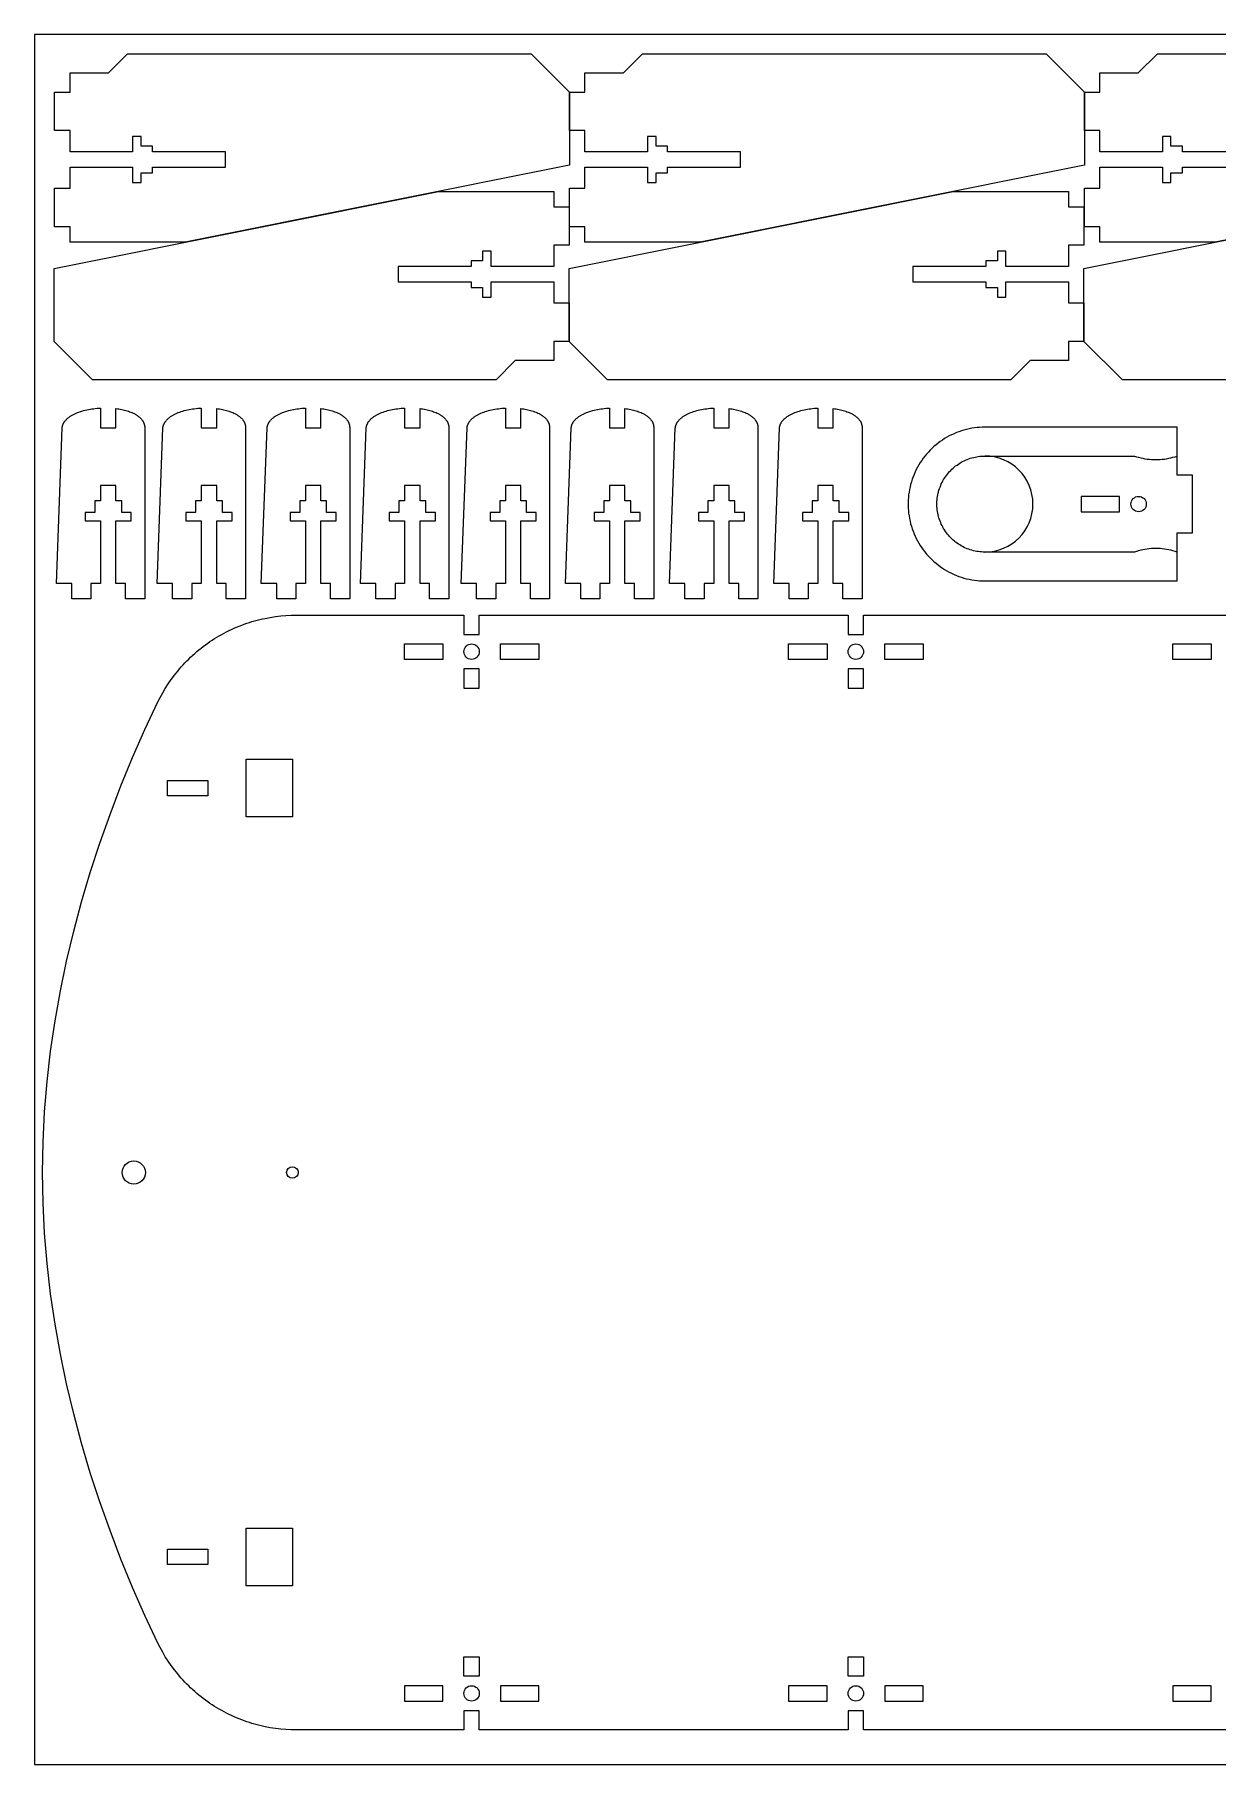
# Model space of a CAD drawing. Header units: millimetres. Extents: x 669 to 1269, y -19 to 431.
# Drawn here: x 668.8 to 976.6, y -19.5 to 430.5 of the extents above; entities that cross this region are included whole.
import ezdxf

# ---------------------------------------------------------------- set-up
doc = ezdxf.new("R2010")
doc.units = ezdxf.units.MM
doc.header["$MEASUREMENT"] = 0
doc.layers.add('curve', color=7, linetype='Continuous')

msp = doc.modelspace()

# ---------------------------------------------------------------- linework, layer by layer
at = {"layer": 'curve'}
for points in [[(668.83, -19.49), (1268.83, -19.49), (1268.83, 430.51), (668.83, 430.51), (668.83, -19.49)], [(678.05, 396.02), (694.35, 396.02), (694.35, 392.02), (696.55, 392.02), (696.55, 394.52), (699.55, 394.52), (699.55, 396.02), (718.55, 396.02), (718.55, 400.02), (699.55, 400.02), (699.55, 401.52), (696.55, 401.52), (696.55, 404.02), (694.35, 404.02), (694.35, 400.02), (678.05, 400.02), (678.05, 405.52), (674.05, 405.52), (674.05, 415.52), (678.05, 415.52), (678.05, 420.52), (688.05, 420.52), (693.05, 425.52), (798.05, 425.52), (808.05, 415.52), (808.05, 396.52), (708.05, 376.52), (678.05, 376.52), (678.05, 380.52), (674.05, 380.52), (674.05, 390.52), (678.05, 390.52), (678.05, 396.02)], [(812.05, 396.02), (828.35, 396.02), (828.35, 392.02), (830.55, 392.02), (830.55, 394.52), (833.55, 394.52), (833.55, 396.02), (852.55, 396.02), (852.55, 400.02), (833.55, 400.02), (833.55, 401.52), (830.55, 401.52), (830.55, 404.02), (828.35, 404.02), (828.35, 400.02), (812.05, 400.02), (812.05, 405.52), (808.05, 405.52), (808.05, 415.52), (812.05, 415.52), (812.05, 420.52), (822.05, 420.52), (827.05, 425.52), (932.05, 425.52), (942.05, 415.52), (942.05, 396.52), (842.05, 376.52), (812.05, 376.52), (812.05, 380.52), (808.05, 380.52), (808.05, 390.52), (812.05, 390.52), (812.05, 396.02)], [(986.55, 400.02), (967.55, 400.02), (967.55, 401.52), (964.55, 401.52), (964.55, 404.02), (962.35, 404.02), (962.35, 400.02), (946.05, 400.02), (946.05, 405.52), (942.05, 405.52), (942.05, 415.52), (946.05, 415.52), (946.05, 420.52), (956.05, 420.52), (961.05, 425.52), (1066.05, 425.52)], [(1076.05, 396.52), (976.05, 376.52), (946.05, 376.52), (946.05, 380.52), (942.05, 380.52), (942.05, 390.52), (946.05, 390.52), (946.05, 396.02)], [(946.05, 396.02), (962.35, 396.02), (962.35, 392.02), (964.55, 392.02), (964.55, 394.52), (967.55, 394.52), (967.55, 396.02), (986.55, 396.02)], [(803.91, 370.19), (787.61, 370.19), (787.61, 374.19), (785.41, 374.19), (785.41, 371.69), (782.41, 371.69), (782.41, 370.19), (763.41, 370.19), (763.41, 366.19), (782.41, 366.19), (782.41, 364.69), (785.41, 364.69), (785.41, 362.19), (787.61, 362.19), (787.61, 366.19), (803.91, 366.19), (803.91, 360.69), (807.91, 360.69), (807.91, 350.69), (803.91, 350.69), (803.91, 345.69), (793.91, 345.69), (788.91, 340.69), (683.91, 340.69), (673.91, 350.69), (673.91, 369.69), (773.91, 389.69), (803.91, 389.69), (803.91, 385.69), (807.91, 385.69), (807.91, 375.69), (803.91, 375.69), (803.91, 370.19)], [(937.91, 370.19), (921.61, 370.19), (921.61, 374.19), (919.41, 374.19), (919.41, 371.69), (916.41, 371.69), (916.41, 370.19), (897.41, 370.19), (897.41, 366.19), (916.41, 366.19), (916.41, 364.69), (919.41, 364.69), (919.41, 362.19), (921.61, 362.19), (921.61, 366.19), (937.91, 366.19), (937.91, 360.69), (941.91, 360.69), (941.91, 350.69), (937.91, 350.69), (937.91, 345.69), (927.91, 345.69), (922.91, 340.69), (817.91, 340.69), (807.91, 350.69), (807.91, 369.69), (907.91, 389.69), (937.91, 389.69), (937.91, 385.69), (941.91, 385.69), (941.91, 375.69), (937.91, 375.69), (937.91, 370.19)], [(1056.91, 340.69), (951.91, 340.69), (941.91, 350.69), (941.91, 369.69), (1041.91, 389.69)], [(674.49, 287.69), (675.99, 328.19), (676, 328.26), (676.01, 328.34), (676.02, 328.41), (676.04, 328.48), (676.05, 328.55), (676.07, 328.62), (676.09, 328.7), (676.11, 328.77), (676.13, 328.84), (676.15, 328.9), (676.18, 328.97), (676.2, 329.04), (676.23, 329.11), (676.26, 329.18), (676.29, 329.24), (676.32, 329.31), (676.35, 329.37), (676.39, 329.44), (676.42, 329.5), (676.46, 329.57), (676.5, 329.63), (676.54, 329.69), (676.58, 329.76), (676.62, 329.82), (676.67, 329.88), (676.71, 329.94), (676.81, 330.06), (676.91, 330.18), (677.01, 330.29), (677.12, 330.41), (677.23, 330.52), (677.35, 330.63), (677.47, 330.74), (677.6, 330.84), (677.73, 330.94), (677.87, 331.05), (678.01, 331.14), (678.16, 331.24), (678.3, 331.34), (678.46, 331.43), (678.61, 331.52), (678.77, 331.61), (678.94, 331.69), (679.11, 331.78), (679.28, 331.86), (679.63, 332.02), (679.99, 332.17), (680.37, 332.31), (680.76, 332.44), (681.15, 332.57), (681.56, 332.68), (681.98, 332.79), (682.4, 332.89), (682.83, 332.97), (683.27, 333.05), (683.71, 333.13), (684.16, 333.19), (684.62, 333.24), (685.07, 333.29), (685.53, 333.33), (685.99, 333.35), (685.99, 328.19), (689.99, 328.19), (689.99, 333.22), (690.37, 333.17), (690.75, 333.11), (691.12, 333.05), (691.49, 332.98), (691.85, 332.9), (692.21, 332.82), (692.55, 332.73), (692.89, 332.63), (693.23, 332.52), (693.55, 332.41), (693.86, 332.29), (694.17, 332.17), (694.46, 332.03), (694.75, 331.9), (694.88, 331.82), (695.02, 331.75), (695.15, 331.67), (695.28, 331.6), (695.41, 331.52), (695.53, 331.44), (695.65, 331.35), (695.77, 331.27), (695.88, 331.18), (695.99, 331.09), (696.1, 331.01), (696.2, 330.91), (696.3, 330.82), (696.4, 330.73), (696.49, 330.63), (696.58, 330.53), (696.66, 330.43), (696.75, 330.33), (696.82, 330.22), (696.9, 330.12), (696.97, 330.01), (697.03, 329.9), (697.06, 329.85), (697.09, 329.79), (697.12, 329.74), (697.15, 329.68), (697.18, 329.62), (697.2, 329.57), (697.23, 329.51), (697.25, 329.45), (697.28, 329.39), (697.3, 329.33), (697.32, 329.27), (697.34, 329.21), (697.36, 329.15), (697.37, 329.09), (697.39, 329.03), (697.41, 328.97), (697.42, 328.9), (697.43, 328.84), (697.44, 328.78), (697.45, 328.72), (697.46, 328.65), (697.47, 328.59), (697.48, 328.52), (697.48, 328.46), (697.49, 328.39), (697.49, 328.32), (697.49, 328.26), (697.49, 283.69), (692.49, 283.69), (692.49, 287.69), (689.99, 287.69), (689.99, 303.99), (693.99, 303.99), (693.99, 306.19), (691.49, 306.19), (691.49, 309.19), (689.99, 309.19), (689.99, 313.19), (685.99, 313.19), (685.99, 309.19), (684.49, 309.19), (684.49, 306.19), (681.99, 306.19), (681.99, 303.99), (685.99, 303.99), (685.99, 287.69), (683.49, 287.69), (683.49, 283.69), (678.49, 283.69), (678.49, 287.69), (674.49, 287.69)], [(700.72, 287.69), (702.22, 328.19), (702.23, 328.26), (702.24, 328.34), (702.26, 328.41), (702.27, 328.48), (702.29, 328.55), (702.3, 328.62), (702.32, 328.7), (702.34, 328.77), (702.36, 328.84), (702.38, 328.9), (702.41, 328.97), (702.44, 329.04), (702.46, 329.11), (702.49, 329.18), (702.52, 329.24), (702.55, 329.31), (702.59, 329.37), (702.62, 329.44), (702.66, 329.5), (702.69, 329.57), (702.73, 329.63), (702.77, 329.69), (702.81, 329.76), (702.86, 329.82), (702.9, 329.88), (702.94, 329.94), (703.04, 330.06), (703.14, 330.18), (703.24, 330.29), (703.35, 330.41), (703.46, 330.52), (703.58, 330.63), (703.71, 330.74), (703.83, 330.84), (703.97, 330.94), (704.1, 331.05), (704.24, 331.14), (704.39, 331.24), (704.54, 331.34), (704.69, 331.43), (704.85, 331.52), (705.01, 331.61), (705.17, 331.69), (705.34, 331.78), (705.51, 331.86), (705.86, 332.02), (706.22, 332.17), (706.6, 332.31), (706.99, 332.44), (707.38, 332.57), (707.79, 332.68), (708.21, 332.79), (708.63, 332.89), (709.06, 332.97), (709.5, 333.05), (709.95, 333.13), (710.39, 333.19), (710.85, 333.24), (711.3, 333.29), (711.76, 333.33), (712.22, 333.35), (712.22, 328.19), (716.22, 328.19), (716.22, 333.22), (716.61, 333.17), (716.98, 333.11), (717.36, 333.05), (717.72, 332.98), (718.08, 332.9), (718.44, 332.82), (718.79, 332.73), (719.13, 332.63), (719.46, 332.52), (719.78, 332.41), (720.09, 332.29), (720.4, 332.17), (720.69, 332.03), (720.98, 331.9), (721.12, 331.82), (721.25, 331.75), (721.38, 331.67), (721.51, 331.6), (721.64, 331.52), (721.76, 331.44), (721.88, 331.35), (722, 331.27), (722.11, 331.18), (722.22, 331.09), (722.33, 331.01), (722.43, 330.91), (722.53, 330.82), (722.63, 330.73), (722.72, 330.63), (722.81, 330.53), (722.9, 330.43), (722.98, 330.33), (723.06, 330.22), (723.13, 330.12), (723.2, 330.01), (723.26, 329.9), (723.3, 329.85), (723.33, 329.79), (723.36, 329.74), (723.38, 329.68), (723.41, 329.62), (723.44, 329.57), (723.46, 329.51), (723.49, 329.45), (723.51, 329.39), (723.53, 329.33), (723.55, 329.27), (723.57, 329.21), (723.59, 329.15), (723.61, 329.09), (723.62, 329.03), (723.64, 328.97), (723.65, 328.9), (723.66, 328.84), (723.68, 328.78), (723.69, 328.72), (723.69, 328.65), (723.7, 328.59), (723.71, 328.52), (723.71, 328.46), (723.72, 328.39), (723.72, 328.32), (723.72, 328.26), (723.72, 283.69), (718.72, 283.69), (718.72, 287.69), (716.22, 287.69), (716.22, 303.99), (720.22, 303.99), (720.22, 306.19), (717.72, 306.19), (717.72, 309.19), (716.22, 309.19), (716.22, 313.19), (712.22, 313.19), (712.22, 309.19), (710.72, 309.19), (710.72, 306.19), (708.22, 306.19), (708.22, 303.99), (712.22, 303.99), (712.22, 287.69), (709.72, 287.69), (709.72, 283.69), (704.72, 283.69), (704.72, 287.69), (700.72, 287.69)], [(727.83, 287.69), (729.33, 328.19), (729.34, 328.26), (729.35, 328.34), (729.36, 328.41), (729.38, 328.48), (729.39, 328.55), (729.41, 328.62), (729.43, 328.7), (729.45, 328.77), (729.47, 328.84), (729.49, 328.9), (729.52, 328.97), (729.54, 329.04), (729.57, 329.11), (729.6, 329.18), (729.63, 329.24), (729.66, 329.31), (729.69, 329.37), (729.73, 329.44), (729.76, 329.5), (729.8, 329.57), (729.84, 329.63), (729.88, 329.69), (729.92, 329.76), (729.96, 329.82), (730.01, 329.88), (730.05, 329.94), (730.14, 330.06), (730.24, 330.18), (730.35, 330.29), (730.46, 330.41), (730.57, 330.52), (730.69, 330.63), (730.81, 330.74), (730.94, 330.84), (731.07, 330.94), (731.21, 331.05), (731.35, 331.14), (731.49, 331.24), (731.64, 331.34), (731.8, 331.43), (731.95, 331.52), (732.11, 331.61), (732.28, 331.69), (732.44, 331.78), (732.61, 331.86), (732.97, 332.02), (733.33, 332.17), (733.71, 332.31), (734.09, 332.44), (734.49, 332.57), (734.9, 332.68), (735.31, 332.79), (735.74, 332.89), (736.17, 332.97), (736.61, 333.05), (737.05, 333.13), (737.5, 333.19), (737.95, 333.24), (738.41, 333.29), (738.87, 333.33), (739.33, 333.35), (739.33, 328.19), (743.33, 328.19), (743.33, 333.22), (743.71, 333.17), (744.09, 333.11), (744.46, 333.05), (744.83, 332.98), (745.19, 332.9), (745.55, 332.82), (745.89, 332.73), (746.23, 332.63), (746.56, 332.52), (746.89, 332.41), (747.2, 332.29), (747.51, 332.17), (747.8, 332.03), (748.08, 331.9), (748.22, 331.82), (748.36, 331.75), (748.49, 331.67), (748.62, 331.6), (748.74, 331.52), (748.87, 331.44), (748.99, 331.35), (749.1, 331.27), (749.22, 331.18), (749.33, 331.09), (749.44, 331.01), (749.54, 330.91), (749.64, 330.82), (749.74, 330.73), (749.83, 330.63), (749.92, 330.53), (750, 330.43), (750.08, 330.33), (750.16, 330.22), (750.24, 330.12), (750.31, 330.01), (750.37, 329.9), (750.4, 329.85), (750.43, 329.79), (750.46, 329.74), (750.49, 329.68), (750.52, 329.62), (750.54, 329.57), (750.57, 329.51), (750.59, 329.45), (750.61, 329.39), (750.64, 329.33), (750.66, 329.27), (750.68, 329.21), (750.7, 329.15), (750.71, 329.09), (750.73, 329.03), (750.74, 328.97), (750.76, 328.9), (750.77, 328.84), (750.78, 328.78), (750.79, 328.72), (750.8, 328.65), (750.81, 328.59), (750.82, 328.52), (750.82, 328.46), (750.83, 328.39), (750.83, 328.32), (750.83, 328.26), (750.83, 283.69), (745.83, 283.69), (745.83, 287.69), (743.33, 287.69), (743.33, 303.99), (747.33, 303.99), (747.33, 306.19), (744.83, 306.19), (744.83, 309.19), (743.33, 309.19), (743.33, 313.19), (739.33, 313.19), (739.33, 309.19), (737.83, 309.19), (737.83, 306.19), (735.33, 306.19), (735.33, 303.99), (739.33, 303.99), (739.33, 287.69), (736.83, 287.69), (736.83, 283.69), (731.83, 283.69), (731.83, 287.69), (727.83, 287.69)], [(753.63, 287.69), (755.13, 328.19), (755.13, 328.26), (755.15, 328.34), (755.16, 328.41), (755.17, 328.48), (755.19, 328.55), (755.2, 328.62), (755.22, 328.7), (755.24, 328.77), (755.26, 328.84), (755.29, 328.9), (755.31, 328.97), (755.34, 329.04), (755.36, 329.11), (755.39, 329.18), (755.42, 329.24), (755.45, 329.31), (755.49, 329.37), (755.52, 329.44), (755.56, 329.5), (755.59, 329.57), (755.63, 329.63), (755.67, 329.69), (755.71, 329.76), (755.76, 329.82), (755.8, 329.88), (755.85, 329.94), (755.94, 330.06), (756.04, 330.18), (756.14, 330.29), (756.25, 330.41), (756.37, 330.52), (756.48, 330.63), (756.61, 330.74), (756.74, 330.84), (756.87, 330.94), (757, 331.05), (757.14, 331.14), (757.29, 331.24), (757.44, 331.34), (757.59, 331.43), (757.75, 331.52), (757.91, 331.61), (758.07, 331.69), (758.24, 331.78), (758.41, 331.86), (758.76, 332.02), (759.12, 332.17), (759.5, 332.31), (759.89, 332.44), (760.29, 332.57), (760.69, 332.68), (761.11, 332.79), (761.53, 332.89), (761.96, 332.97), (762.4, 333.05), (762.85, 333.13), (763.3, 333.19), (763.75, 333.24), (764.21, 333.29), (764.66, 333.33), (765.13, 333.35), (765.13, 328.19), (769.13, 328.19), (769.13, 333.22), (769.51, 333.17), (769.89, 333.11), (770.26, 333.05), (770.62, 332.98), (770.99, 332.9), (771.34, 332.82), (771.69, 332.73), (772.03, 332.63), (772.36, 332.52), (772.68, 332.41), (773, 332.29), (773.3, 332.17), (773.59, 332.03), (773.88, 331.9), (774.02, 331.82), (774.15, 331.75), (774.28, 331.67), (774.41, 331.6), (774.54, 331.52), (774.66, 331.44), (774.78, 331.35), (774.9, 331.27), (775.01, 331.18), (775.12, 331.09), (775.23, 331.01), (775.33, 330.91), (775.43, 330.82), (775.53, 330.73), (775.62, 330.63), (775.71, 330.53), (775.8, 330.43), (775.88, 330.33), (775.96, 330.22), (776.03, 330.12), (776.1, 330.01), (776.17, 329.9), (776.2, 329.85), (776.23, 329.79), (776.26, 329.74), (776.28, 329.68), (776.31, 329.62), (776.34, 329.57), (776.36, 329.51), (776.39, 329.45), (776.41, 329.39), (776.43, 329.33), (776.45, 329.27), (776.47, 329.21), (776.49, 329.15), (776.51, 329.09), (776.52, 329.03), (776.54, 328.97), (776.55, 328.9), (776.56, 328.84), (776.58, 328.78), (776.59, 328.72), (776.6, 328.65), (776.6, 328.59), (776.61, 328.52), (776.62, 328.46), (776.62, 328.39), (776.62, 328.32), (776.63, 328.26), (776.63, 283.69), (771.63, 283.69), (771.63, 287.69), (769.13, 287.69), (769.13, 303.99), (773.13, 303.99), (773.13, 306.19), (770.63, 306.19), (770.63, 309.19), (769.13, 309.19), (769.13, 313.19), (765.13, 313.19), (765.13, 309.19), (763.63, 309.19), (763.63, 306.19), (761.13, 306.19), (761.13, 303.99), (765.13, 303.99), (765.13, 287.69), (762.63, 287.69), (762.63, 283.69), (757.63, 283.69), (757.63, 287.69), (753.63, 287.69)], [(779.86, 287.69), (781.36, 328.19), (781.37, 328.26), (781.38, 328.34), (781.39, 328.41), (781.4, 328.48), (781.42, 328.55), (781.44, 328.62), (781.45, 328.7), (781.47, 328.77), (781.5, 328.84), (781.52, 328.9), (781.54, 328.97), (781.57, 329.04), (781.6, 329.11), (781.62, 329.18), (781.65, 329.24), (781.69, 329.31), (781.72, 329.37), (781.75, 329.44), (781.79, 329.5), (781.83, 329.57), (781.86, 329.63), (781.9, 329.69), (781.95, 329.76), (781.99, 329.82), (782.03, 329.88), (782.08, 329.94), (782.17, 330.06), (782.27, 330.18), (782.38, 330.29), (782.48, 330.41), (782.6, 330.52), (782.72, 330.63), (782.84, 330.74), (782.97, 330.84), (783.1, 330.94), (783.24, 331.05), (783.38, 331.14), (783.52, 331.24), (783.67, 331.34), (783.82, 331.43), (783.98, 331.52), (784.14, 331.61), (784.3, 331.69), (784.47, 331.78), (784.64, 331.86), (784.99, 332.02), (785.36, 332.17), (785.73, 332.31), (786.12, 332.44), (786.52, 332.57), (786.93, 332.68), (787.34, 332.79), (787.77, 332.89), (788.2, 332.97), (788.63, 333.05), (789.08, 333.13), (789.53, 333.19), (789.98, 333.24), (790.44, 333.29), (790.9, 333.33), (791.36, 333.35), (791.36, 328.19), (795.36, 328.19), (795.36, 333.22), (795.74, 333.17), (796.12, 333.11), (796.49, 333.05), (796.86, 332.98), (797.22, 332.9), (797.57, 332.82), (797.92, 332.73), (798.26, 332.63), (798.59, 332.52), (798.91, 332.41), (799.23, 332.29), (799.53, 332.17), (799.83, 332.03), (800.11, 331.9), (800.25, 331.82), (800.38, 331.75), (800.52, 331.67), (800.64, 331.6), (800.77, 331.52), (800.89, 331.44), (801.01, 331.35), (801.13, 331.27), (801.24, 331.18), (801.35, 331.09), (801.46, 331.01), (801.57, 330.91), (801.67, 330.82), (801.76, 330.73), (801.85, 330.63), (801.94, 330.53), (802.03, 330.43), (802.11, 330.33), (802.19, 330.22), (802.26, 330.12), (802.33, 330.01), (802.4, 329.9), (802.43, 329.85), (802.46, 329.79), (802.49, 329.74), (802.52, 329.68), (802.54, 329.62), (802.57, 329.57), (802.59, 329.51), (802.62, 329.45), (802.64, 329.39), (802.66, 329.33), (802.68, 329.27), (802.7, 329.21), (802.72, 329.15), (802.74, 329.09), (802.76, 329.03), (802.77, 328.97), (802.78, 328.9), (802.8, 328.84), (802.81, 328.78), (802.82, 328.72), (802.83, 328.65), (802.84, 328.59), (802.84, 328.52), (802.85, 328.46), (802.85, 328.39), (802.86, 328.32), (802.86, 328.26), (802.86, 283.69), (797.86, 283.69), (797.86, 287.69), (795.36, 287.69), (795.36, 303.99), (799.36, 303.99), (799.36, 306.19), (796.86, 306.19), (796.86, 309.19), (795.36, 309.19), (795.36, 313.19), (791.36, 313.19), (791.36, 309.19), (789.86, 309.19), (789.86, 306.19), (787.36, 306.19), (787.36, 303.99), (791.36, 303.99), (791.36, 287.69), (788.86, 287.69), (788.86, 283.69), (783.86, 283.69), (783.86, 287.69), (779.86, 287.69)], [(806.96, 287.69), (808.46, 328.19), (808.47, 328.26), (808.48, 328.34), (808.5, 328.41), (808.51, 328.48), (808.52, 328.55), (808.54, 328.62), (808.56, 328.7), (808.58, 328.77), (808.6, 328.84), (808.62, 328.9), (808.65, 328.97), (808.67, 329.04), (808.7, 329.11), (808.73, 329.18), (808.76, 329.24), (808.79, 329.31), (808.83, 329.37), (808.86, 329.44), (808.9, 329.5), (808.93, 329.57), (808.97, 329.63), (809.01, 329.69), (809.05, 329.76), (809.09, 329.82), (809.14, 329.88), (809.18, 329.94), (809.28, 330.06), (809.38, 330.18), (809.48, 330.29), (809.59, 330.41), (809.7, 330.52), (809.82, 330.63), (809.95, 330.74), (810.07, 330.84), (810.21, 330.94), (810.34, 331.05), (810.48, 331.14), (810.63, 331.24), (810.78, 331.34), (810.93, 331.43), (811.09, 331.52), (811.25, 331.61), (811.41, 331.69), (811.58, 331.78), (811.75, 331.86), (812.1, 332.02), (812.46, 332.17), (812.84, 332.31), (813.23, 332.44), (813.62, 332.57), (814.03, 332.68), (814.45, 332.79), (814.87, 332.89), (815.3, 332.97), (815.74, 333.05), (816.18, 333.13), (816.63, 333.19), (817.09, 333.24), (817.54, 333.29), (818, 333.33), (818.46, 333.35), (818.46, 328.19), (822.46, 328.19), (822.46, 333.22), (822.85, 333.17), (823.22, 333.11), (823.6, 333.05), (823.96, 332.98), (824.32, 332.9), (824.68, 332.82), (825.03, 332.73), (825.36, 332.63), (825.7, 332.52), (826.02, 332.41), (826.33, 332.29), (826.64, 332.17), (826.93, 332.03), (827.22, 331.9), (827.35, 331.82), (827.49, 331.75), (827.62, 331.67), (827.75, 331.6), (827.88, 331.52), (828, 331.44), (828.12, 331.35), (828.24, 331.27), (828.35, 331.18), (828.46, 331.09), (828.57, 331.01), (828.67, 330.91), (828.77, 330.82), (828.87, 330.73), (828.96, 330.63), (829.05, 330.53), (829.14, 330.43), (829.22, 330.33), (829.29, 330.22), (829.37, 330.12), (829.44, 330.01), (829.5, 329.9), (829.54, 329.85), (829.57, 329.79), (829.59, 329.74), (829.62, 329.68), (829.65, 329.62), (829.68, 329.57), (829.7, 329.51), (829.73, 329.45), (829.75, 329.39), (829.77, 329.33), (829.79, 329.27), (829.81, 329.21), (829.83, 329.15), (829.85, 329.09), (829.86, 329.03), (829.88, 328.97), (829.89, 328.9), (829.9, 328.84), (829.91, 328.78), (829.92, 328.72), (829.93, 328.65), (829.94, 328.59), (829.95, 328.52), (829.95, 328.46), (829.96, 328.39), (829.96, 328.32), (829.96, 328.26), (829.96, 283.69), (824.96, 283.69), (824.96, 287.69), (822.46, 287.69), (822.46, 303.99), (826.46, 303.99), (826.46, 306.19), (823.96, 306.19), (823.96, 309.19), (822.46, 309.19), (822.46, 313.19), (818.46, 313.19), (818.46, 309.19), (816.96, 309.19), (816.96, 306.19), (814.46, 306.19), (814.46, 303.99), (818.46, 303.99), (818.46, 287.69), (815.96, 287.69), (815.96, 283.69), (810.96, 283.69), (810.96, 287.69), (806.96, 287.69)], [(834.07, 287.69), (835.57, 328.19), (835.58, 328.26), (835.59, 328.34), (835.6, 328.41), (835.62, 328.48), (835.63, 328.55), (835.65, 328.62), (835.67, 328.7), (835.69, 328.77), (835.71, 328.84), (835.73, 328.9), (835.75, 328.97), (835.78, 329.04), (835.81, 329.11), (835.84, 329.18), (835.87, 329.24), (835.9, 329.31), (835.93, 329.37), (835.97, 329.44), (836, 329.5), (836.04, 329.57), (836.08, 329.63), (836.12, 329.69), (836.16, 329.76), (836.2, 329.82), (836.24, 329.88), (836.29, 329.94), (836.38, 330.06), (836.48, 330.18), (836.59, 330.29), (836.7, 330.41), (836.81, 330.52), (836.93, 330.63), (837.05, 330.74), (837.18, 330.84), (837.31, 330.94), (837.45, 331.05), (837.59, 331.14), (837.73, 331.24), (837.88, 331.34), (838.04, 331.43), (838.19, 331.52), (838.35, 331.61), (838.52, 331.69), (838.68, 331.78), (838.85, 331.86), (839.21, 332.02), (839.57, 332.17), (839.95, 332.31), (840.33, 332.44), (840.73, 332.57), (841.14, 332.68), (841.55, 332.79), (841.98, 332.89), (842.41, 332.97), (842.85, 333.05), (843.29, 333.13), (843.74, 333.19), (844.19, 333.24), (844.65, 333.29), (845.11, 333.33), (845.57, 333.35), (845.57, 328.19), (849.57, 328.19), (849.57, 333.22), (849.95, 333.17), (850.33, 333.11), (850.7, 333.05), (851.07, 332.98), (851.43, 332.9), (851.78, 332.82), (852.13, 332.73), (852.47, 332.63), (852.8, 332.52), (853.13, 332.41), (853.44, 332.29), (853.74, 332.17), (854.04, 332.03), (854.32, 331.9), (854.46, 331.82), (854.6, 331.75), (854.73, 331.67), (854.86, 331.6), (854.98, 331.52), (855.11, 331.44), (855.23, 331.35), (855.34, 331.27), (855.46, 331.18), (855.57, 331.09), (855.67, 331.01), (855.78, 330.91), (855.88, 330.82), (855.97, 330.73), (856.07, 330.63), (856.16, 330.53), (856.24, 330.43), (856.32, 330.33), (856.4, 330.22), (856.47, 330.12), (856.54, 330.01), (856.61, 329.9), (856.64, 329.85), (856.67, 329.79), (856.7, 329.74), (856.73, 329.68), (856.76, 329.62), (856.78, 329.57), (856.81, 329.51), (856.83, 329.45), (856.85, 329.39), (856.88, 329.33), (856.9, 329.27), (856.92, 329.21), (856.93, 329.15), (856.95, 329.09), (856.97, 329.03), (856.98, 328.97), (857, 328.9), (857.01, 328.84), (857.02, 328.78), (857.03, 328.72), (857.04, 328.65), (857.05, 328.59), (857.06, 328.52), (857.06, 328.46), (857.06, 328.39), (857.07, 328.32), (857.07, 328.26), (857.07, 283.69), (852.07, 283.69), (852.07, 287.69), (849.57, 287.69), (849.57, 303.99), (853.57, 303.99), (853.57, 306.19), (851.07, 306.19), (851.07, 309.19), (849.57, 309.19), (849.57, 313.19), (845.57, 313.19), (845.57, 309.19), (844.07, 309.19), (844.07, 306.19), (841.57, 306.19), (841.57, 303.99), (845.57, 303.99), (845.57, 287.69), (843.07, 287.69), (843.07, 283.69), (838.07, 283.69), (838.07, 287.69), (834.07, 287.69)], [(861.18, 287.69), (862.68, 328.19), (862.69, 328.26), (862.7, 328.34), (862.71, 328.41), (862.72, 328.48), (862.74, 328.55), (862.75, 328.62), (862.77, 328.7), (862.79, 328.77), (862.81, 328.84), (862.84, 328.9), (862.86, 328.97), (862.89, 329.04), (862.91, 329.11), (862.94, 329.18), (862.97, 329.24), (863, 329.31), (863.04, 329.37), (863.07, 329.44), (863.11, 329.5), (863.15, 329.57), (863.18, 329.63), (863.22, 329.69), (863.26, 329.76), (863.31, 329.82), (863.35, 329.88), (863.4, 329.94), (863.49, 330.06), (863.59, 330.18), (863.69, 330.29), (863.8, 330.41), (863.92, 330.52), (864.04, 330.63), (864.16, 330.74), (864.29, 330.84), (864.42, 330.94), (864.55, 331.05), (864.7, 331.14), (864.84, 331.24), (864.99, 331.34), (865.14, 331.43), (865.3, 331.52), (865.46, 331.61), (865.62, 331.69), (865.79, 331.78), (865.96, 331.86), (866.31, 332.02), (866.68, 332.17), (867.05, 332.31), (867.44, 332.44), (867.84, 332.57), (868.24, 332.68), (868.66, 332.79), (869.08, 332.89), (869.52, 332.97), (869.95, 333.05), (870.4, 333.13), (870.85, 333.19), (871.3, 333.24), (871.76, 333.29), (872.22, 333.33), (872.68, 333.35), (872.68, 328.19), (876.68, 328.19), (876.68, 333.22), (877.06, 333.17), (877.44, 333.11), (877.81, 333.05), (878.18, 332.98), (878.54, 332.9), (878.89, 332.82), (879.24, 332.73), (879.58, 332.63), (879.91, 332.52), (880.23, 332.41), (880.55, 332.29), (880.85, 332.17), (881.15, 332.03), (881.43, 331.9), (881.57, 331.82), (881.7, 331.75), (881.83, 331.67), (881.96, 331.6), (882.09, 331.52), (882.21, 331.44), (882.33, 331.35), (882.45, 331.27), (882.56, 331.18), (882.67, 331.09), (882.78, 331.01), (882.88, 330.91), (882.98, 330.82), (883.08, 330.73), (883.17, 330.63), (883.26, 330.53), (883.35, 330.43), (883.43, 330.33), (883.51, 330.22), (883.58, 330.12), (883.65, 330.01), (883.72, 329.9), (883.75, 329.85), (883.78, 329.79), (883.81, 329.74), (883.84, 329.68), (883.86, 329.62), (883.89, 329.57), (883.91, 329.51), (883.94, 329.45), (883.96, 329.39), (883.98, 329.33), (884, 329.27), (884.02, 329.21), (884.04, 329.15), (884.06, 329.09), (884.07, 329.03), (884.09, 328.97), (884.1, 328.9), (884.12, 328.84), (884.13, 328.78), (884.14, 328.72), (884.15, 328.65), (884.15, 328.59), (884.16, 328.52), (884.17, 328.46), (884.17, 328.39), (884.17, 328.32), (884.18, 328.26), (884.18, 283.69), (879.18, 283.69), (879.18, 287.69), (876.68, 287.69), (876.68, 303.99), (880.68, 303.99), (880.68, 306.19), (878.18, 306.19), (878.18, 309.19), (876.68, 309.19), (876.68, 313.19), (872.68, 313.19), (872.68, 309.19), (871.18, 309.19), (871.18, 306.19), (868.68, 306.19), (868.68, 303.99), (872.68, 303.99), (872.68, 287.69), (870.18, 287.69), (870.18, 283.69), (865.18, 283.69), (865.18, 287.69), (861.18, 287.69)], [(966.14, 320.88), (966.14, 328.38), (916.14, 328.38), (915.45, 328.37), (914.76, 328.33), (914.08, 328.27), (913.39, 328.19), (912.71, 328.08), (912.03, 327.95), (911.36, 327.8), (910.69, 327.62), (910.03, 327.42), (909.38, 327.2), (908.73, 326.96), (908.09, 326.69), (907.47, 326.4), (906.85, 326.09), (906.24, 325.76), (905.65, 325.41), (905.07, 325.03), (904.5, 324.64), (903.95, 324.23), (903.41, 323.8), (902.88, 323.35), (902.37, 322.88), (901.88, 322.4), (901.41, 321.9), (900.95, 321.38), (900.51, 320.85), (900.09, 320.3), (899.68, 319.74), (899.3, 319.17), (898.94, 318.58), (898.6, 317.98), (898.28, 317.37), (897.98, 316.75), (897.7, 316.11), (897.44, 315.47), (897.21, 314.82), (897, 314.17), (896.81, 313.5), (896.65, 312.83), (896.5, 312.16), (896.39, 311.48), (896.29, 310.79), (896.22, 310.1), (896.17, 309.42), (896.15, 308.73), (896.15, 308.04), (896.17, 307.35), (896.22, 306.66), (896.29, 305.97), (896.39, 305.29), (896.5, 304.61), (896.65, 303.93), (896.81, 303.26), (897, 302.6), (897.21, 301.94), (897.44, 301.29), (897.7, 300.65), (897.98, 300.02), (898.28, 299.39), (898.6, 298.78), (898.94, 298.18), (899.3, 297.59), (899.68, 297.02), (900.09, 296.46), (900.51, 295.91), (900.95, 295.38), (901.41, 294.86), (901.88, 294.36), (902.37, 293.88), (902.88, 293.41), (903.41, 292.96), (903.95, 292.53), (904.5, 292.12), (905.07, 291.73), (905.65, 291.35), (906.24, 291), (906.85, 290.67), (907.47, 290.36), (908.09, 290.07), (908.73, 289.81), (909.38, 289.56), (910.03, 289.34), (910.69, 289.14), (911.36, 288.96), (912.03, 288.81), (912.71, 288.68), (913.39, 288.57), (914.08, 288.49), (914.76, 288.43), (915.45, 288.39), (916.14, 288.38), (966.14, 288.38), (966.14, 295.88), (965.61, 296.06), (965.06, 296.21), (964.52, 296.35), (963.96, 296.48), (963.41, 296.58), (962.85, 296.66), (962.29, 296.73), (961.72, 296.78), (961.16, 296.8), (960.59, 296.81), (960.03, 296.8), (959.46, 296.78), (958.9, 296.73), (958.34, 296.66), (957.78, 296.58), (957.22, 296.48), (956.67, 296.35), (956.12, 296.21), (955.58, 296.06), (955.04, 295.88), (916.14, 295.88), (915.71, 295.89), (915.28, 295.91), (914.85, 295.95), (914.42, 296), (914, 296.07), (913.57, 296.15), (913.15, 296.24), (912.74, 296.35), (912.32, 296.48), (911.91, 296.62), (911.51, 296.77), (911.11, 296.94), (910.72, 297.12), (910.34, 297.31), (909.96, 297.52), (909.59, 297.74), (909.22, 297.97), (908.87, 298.22), (908.52, 298.47), (908.18, 298.74), (907.86, 299.02), (907.54, 299.32), (907.23, 299.62), (906.93, 299.93), (906.65, 300.25), (906.37, 300.59), (906.11, 300.93), (905.86, 301.28), (905.62, 301.64), (905.39, 302.01), (905.18, 302.38), (904.98, 302.76), (904.79, 303.15), (904.62, 303.55), (904.46, 303.95), (904.31, 304.35), (904.18, 304.76), (904.06, 305.18), (903.96, 305.6), (903.87, 306.02), (903.8, 306.45), (903.74, 306.87), (903.69, 307.3), (903.66, 307.73), (903.65, 308.16), (903.65, 308.6), (903.66, 309.03), (903.69, 309.46), (903.74, 309.89), (903.8, 310.31), (903.87, 310.74), (903.96, 311.16), (904.06, 311.58), (904.18, 312), (904.31, 312.41), (904.46, 312.81), (904.62, 313.21), (904.79, 313.61), (904.98, 314), (905.18, 314.38), (905.39, 314.75), (905.62, 315.12), (905.86, 315.48), (906.11, 315.83), (906.37, 316.17), (906.65, 316.51), (906.93, 316.83), (907.23, 317.14), (907.54, 317.45), (907.86, 317.74), (908.18, 318.02), (908.52, 318.29), (908.87, 318.54), (909.22, 318.79), (909.59, 319.02), (909.96, 319.24), (910.34, 319.45), (910.72, 319.64), (911.11, 319.82), (911.51, 319.99), (911.91, 320.14), (912.32, 320.28), (912.74, 320.41), (913.15, 320.52), (913.57, 320.61), (914, 320.69), (914.42, 320.76), (914.85, 320.81), (915.28, 320.85), (915.71, 320.87), (916.14, 320.88), (955.04, 320.88), (955.58, 320.7), (956.12, 320.55), (956.67, 320.41), (957.22, 320.29), (957.78, 320.18), (958.34, 320.1), (958.9, 320.03), (959.46, 319.98), (960.03, 319.96), (960.59, 319.95), (961.16, 319.96), (961.72, 319.98), (962.29, 320.03), (962.85, 320.1), (963.41, 320.18), (963.96, 320.29), (964.52, 320.41), (965.06, 320.55), (965.61, 320.7), (966.14, 320.88)], [(966.14, 295.88), (966.14, 300.88), (970.14, 300.88), (970.14, 315.88), (966.14, 315.88), (966.14, 320.88)], [(951.14, 306.38), (951.14, 310.38), (941.14, 310.38), (941.14, 306.38), (951.14, 306.38)], [(980.55, -10.52), (884.55, -10.52), (884.55, -5.52), (880.55, -5.52), (880.55, -10.52), (784.55, -10.52), (784.55, -5.52), (780.55, -5.52), (780.55, -10.52), (736.92, -10.52), (735.59, -10.49), (734.24, -10.43), (732.89, -10.31), (731.53, -10.15), (730.16, -9.94), (728.8, -9.68), (728.12, -9.54), (727.44, -9.38), (726.76, -9.2), (726.08, -9.02), (725.4, -8.82), (724.73, -8.61), (724.05, -8.39), (723.38, -8.16), (722.72, -7.91), (722.05, -7.65), (721.39, -7.38), (720.73, -7.09), (720.08, -6.8), (719.44, -6.49), (718.79, -6.17), (718.16, -5.84), (717.52, -5.5), (716.9, -5.14), (716.28, -4.78), (715.67, -4.4), (715.06, -4.02), (714.46, -3.62), (713.87, -3.21), (713.29, -2.79), (712.71, -2.36), (712.15, -1.92), (711.59, -1.47), (711.04, -1.01), (710.5, -0.55), (709.97, -0.07), (709.44, 0.42), (708.93, 0.91), (708.43, 1.41), (707.93, 1.92), (707.45, 2.44), (706.98, 2.96), (706.52, 3.49), (706.07, 4.03), (705.63, 4.57), (705.2, 5.12), (704.37, 6.24), (703.59, 7.37), (702.85, 8.53), (702.16, 9.7), (701.51, 10.88), (700.91, 12.07), (697.54, 19.25), (694.34, 26.52), (691.31, 33.88), (688.46, 41.32), (685.8, 48.83), (683.33, 56.4), (681.07, 64.04), (679.01, 71.73), (677.17, 79.47), (675.55, 87.25), (674.16, 95.06), (673.01, 102.91), (672.1, 110.78), (671.45, 118.67), (671.05, 126.58), (670.91, 134.48), (671.05, 142.39), (671.45, 150.29), (672.1, 158.18), (673.01, 166.06), (674.16, 173.9), (675.55, 181.72), (677.17, 189.5), (679.01, 197.24), (681.07, 204.93), (683.33, 212.57), (685.8, 220.14), (688.46, 227.65), (691.31, 235.09), (694.34, 242.45), (697.54, 249.72), (700.91, 256.9), (701.51, 258.09), (702.16, 259.27), (702.85, 260.44), (703.59, 261.6), (704.37, 262.73), (705.2, 263.85), (705.63, 264.4), (706.07, 264.94), (706.52, 265.48), (706.98, 266.01), (707.45, 266.53), (707.93, 267.05), (708.43, 267.56), (708.93, 268.06), (709.44, 268.55), (709.97, 269.04), (710.5, 269.51), (711.04, 269.98), (711.59, 270.44), (712.15, 270.89), (712.71, 271.33), (713.29, 271.76), (713.87, 272.18), (714.46, 272.59), (715.06, 272.98), (715.67, 273.37), (716.28, 273.75), (716.9, 274.11), (717.52, 274.47), (718.16, 274.81), (718.79, 275.14), (719.44, 275.46), (720.08, 275.77), (720.73, 276.06), (721.39, 276.35), (722.05, 276.62), (722.72, 276.88), (723.38, 277.12), (724.05, 277.36), (724.73, 277.58), (725.4, 277.79), (726.08, 277.99), (726.76, 278.17), (727.44, 278.34), (728.12, 278.5), (728.8, 278.65), (730.16, 278.91), (731.53, 279.12), (732.89, 279.28), (734.24, 279.39), (735.59, 279.46), (780.55, 279.48), (780.55, 274.48), (784.55, 274.48), (784.55, 279.48), (880.55, 279.48), (880.55, 274.48), (884.55, 274.48), (884.55, 279.48), (980.55, 279.48)], [(775.05, 267.98), (765.05, 267.98), (765.05, 271.98), (775.05, 271.98), (775.05, 267.98)], [(800.05, 267.98), (790.05, 267.98), (790.05, 271.98), (800.05, 271.98), (800.05, 267.98)], [(875.05, 267.98), (865.05, 267.98), (865.05, 271.98), (875.05, 271.98), (875.05, 267.98)], [(900.05, 267.98), (890.05, 267.98), (890.05, 271.98), (900.05, 271.98), (900.05, 267.98)], [(975.05, 267.98), (965.05, 267.98), (965.05, 271.98), (975.05, 271.98), (975.05, 267.98)], [(784.55, 260.48), (784.55, 265.48), (780.55, 265.48), (780.55, 260.48), (784.55, 260.48)], [(884.55, 260.48), (884.55, 265.48), (880.55, 265.48), (880.55, 260.48), (884.55, 260.48)], [(723.91, 241.98), (735.91, 241.98), (735.91, 226.98), (723.91, 226.98), (723.91, 241.98)], [(703.41, 236.48), (713.91, 236.48), (713.91, 232.48), (703.41, 232.48), (703.41, 236.48)], [(735.91, 26.98), (723.91, 26.98), (723.91, 41.98), (735.91, 41.98), (735.91, 26.98)], [(713.91, 32.48), (703.41, 32.48), (703.41, 36.48), (713.91, 36.48), (713.91, 32.48)], [(780.55, 8.48), (784.55, 8.48), (784.55, 3.48), (780.55, 3.48), (780.55, 8.48)], [(880.55, 8.48), (884.55, 8.48), (884.55, 3.48), (880.55, 3.48), (880.55, 8.48)], [(765.05, 0.98), (765.05, -3.02), (775.05, -3.02), (775.05, 0.98), (765.05, 0.98)], [(790.05, 0.98), (790.05, -3.02), (800.05, -3.02), (800.05, 0.98), (790.05, 0.98)], [(865.05, 0.98), (865.05, -3.02), (875.05, -3.02), (875.05, 0.98), (865.05, 0.98)], [(890.05, 0.98), (890.05, -3.02), (900.05, -3.02), (900.05, 0.98), (890.05, 0.98)], [(965.05, 0.98), (965.05, -3.02), (975.05, -3.02), (975.05, 0.98), (965.05, 0.98)]]:
    msp.add_lwpolyline(points, dxfattribs=at)
for centre, radius in [((956.14, 308.38), 2), ((782.55, 269.98), 2), ((882.55, 269.98), 2), ((694.65, 134.48), 3), ((735.91, 134.48), 1.5), ((782.55, -1.02), 2), ((882.55, -1.02), 2)]:
    msp.add_circle(centre, radius, dxfattribs=at)
msp.add_arc((916.14, 308.38), 12.5, 270, 90, dxfattribs=at)

doc.saveas('drawing.dxf')
